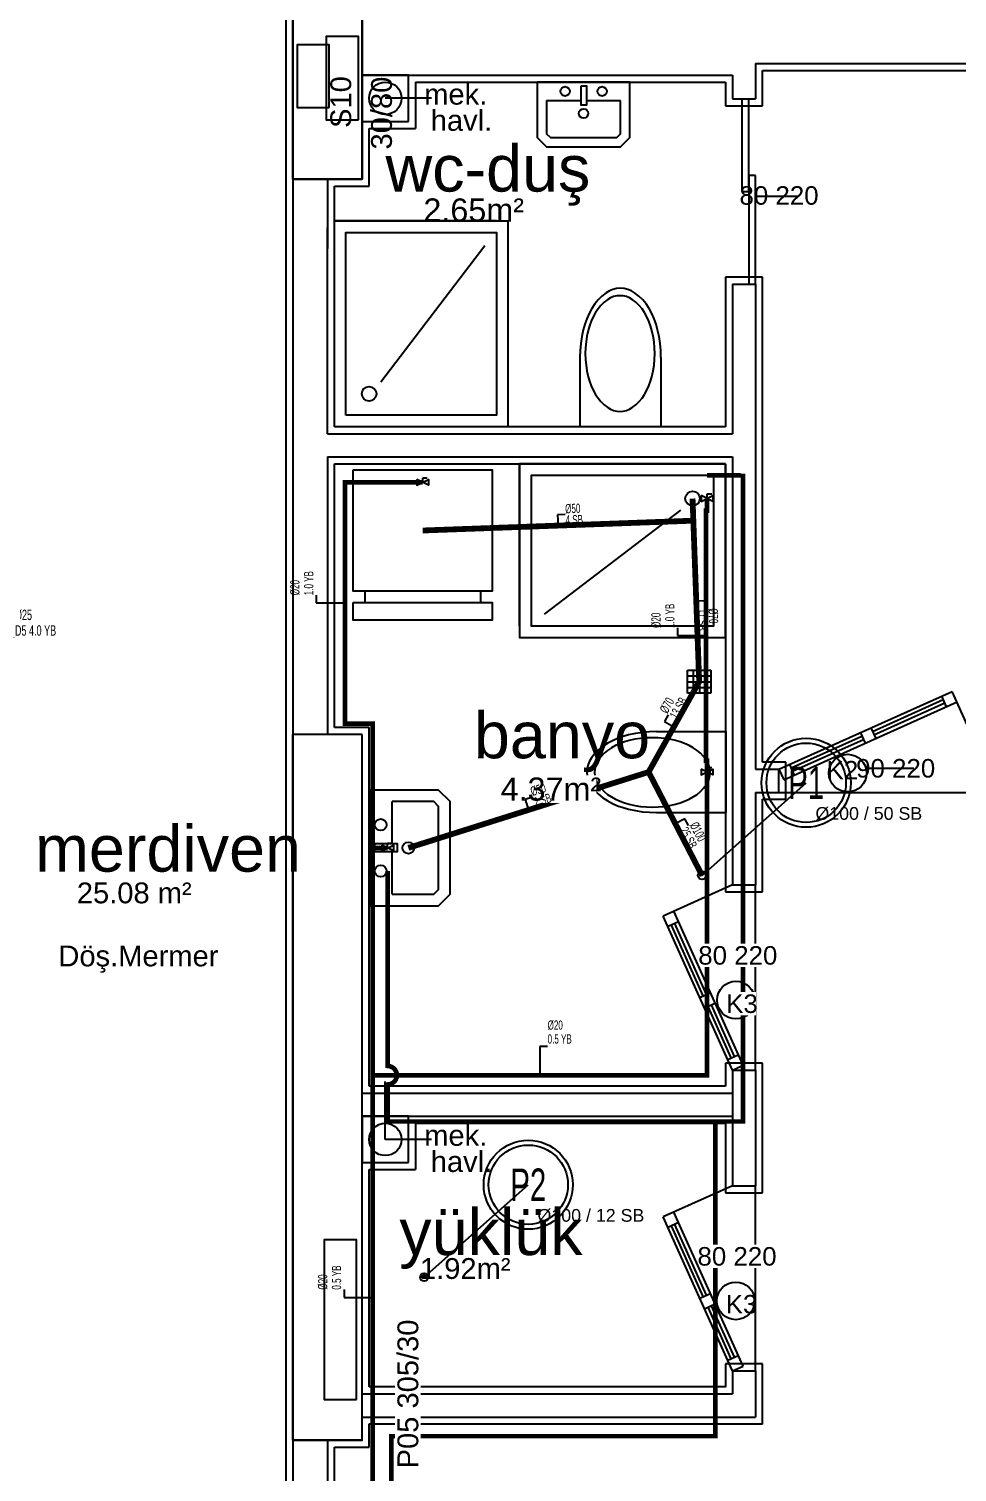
# Model space of a CAD drawing. Header units: centimetres. Extents: x -13133 to 30552, y -2 to 4552.
# Drawn here: x 11216 to 11617, y 1120 to 1744 of the extents above; entities that cross this region are included whole.
import ezdxf
from ezdxf.enums import TextEntityAlignment as Align

# ---------------------------------------------------------------- set-up
doc = ezdxf.new("R2010")
doc.units = ezdxf.units.CM
for name, pattern in [('BASMA HATTI', [31, 25, -6]), ('DASHED', [18, 12, -6]), ('PISSU HATTI', [26, 20, -6])]:
    doc.linetypes.add(name, pattern=pattern)
for name, color, linetype in [('MTY-PISSU-CAP', 211, 'CONTINUOUS'), ('MTY-PISSU-KOLON', 211, 'DASHED'), ('MTY-TEMIZSU-CAP', 101, 'CONTINUOUS'), ('MTY-VANA', 1, 'CONTINUOUS'), ('MTY-YUK-BIRIMI', 7, 'CONTINUOUS'), ('ROTAS-MIMARI', 8, 'CONTINUOUS'), ('ROTAS-MIMARI-KOLON', 8, 'CONTINUOUS'), ('ROTAS-MIMARI-YAZI', 8, 'CONTINUOUS'), ('ROTAS-PISSU-BORU-TAVANDAN', 6, 'PISSU HATTI'), ('ROTAS-PISSU-CAP', 211, 'CONTINUOUS'), ('ROTAS-PISSU-KOLONNO', 211, 'CONTINUOUS'), ('ROTAS-SICAKSU-BORU', 1, 'BASMA HATTI'), ('ROTAS-SOGUKSU-BORU', 5, 'CONTINUOUS'), ('ROTAS-TEFRIS', 15, 'CONTINUOUS')]:
    doc.layers.add(name, color=color, linetype=linetype)
doc.styles.add('ANOTATIVO', font='arial.ttf')
doc.styles.add('MTY_CAP', font='wturkce.SHX', dxfattribs={"width": 0.65, "height": 20})
doc.styles.add('MTYCAPLT', font='arial.ttf', dxfattribs={"width": 0.65, "height": 1})
doc.styles.add('ROTAS', font='arial.ttf')

# ---------------------------------------------------------------- blocks, each defined once
blk = doc.blocks.new('MTY-PIS SU CAP SB')
at = {"layer": 'MTY-PISSU-CAP'}
for p, q in [((0.83, 1.17), (0, 1.17)), ((0, 1.17), (0, 0))]:
    blk.add_line(p, q, dxfattribs=at)
at = {"layer": 'MTY-PISSU-CAP', "style": 'MTY_CAP', "width": 0.65}
blk.add_attdef('PSCP_001', (0.83, 1.29), '', height=1, dxfattribs=at)
at = {"layer": 'MTY-YUK-BIRIMI', "color": 211, "style": 'MTY_CAP', "width": 0.65}
blk.add_attdef('PS_001', (0.83, 0.07), '', height=1, dxfattribs=at)
blk = doc.blocks.new('MTY-PIS SU KOLON')
at = {"layer": 'MTY-PISSU-KOLON', "linetype": 'Continuous', "lineweight": -3}
blk.add_hatch(color=256, dxfattribs=at).paths.add_polyline_path([(-2.7, -0.1, 0.848135), (0, -0.1, -0.848135), (2.7, -0.1, 0.414214), (0, 2.6, 0.414214)])
blk.add_circle((0, 0), 3.5, dxfattribs=at)
blk = doc.blocks.new('MTY-KOLON NO PIS SU')
at = {"color": 6, "linetype": 'Continuous', "ltscale": 100}
blk.add_circle((0, 0), 27.5, dxfattribs=at)
at = {"color": 7, "linetype": 'Continuous', "ltscale": 100}
blk.add_circle((0, 0), 24.5, dxfattribs=at)
at = {"style": 'ANOTATIVO', "width": 0.65}
blk.add_attdef('K', text='', height=20, dxfattribs=at).set_placement((0, 0), align=Align.MIDDLE_CENTER)
blk = doc.blocks.new('MTY-TEMIZ SU CAP MB')
at = {"layer": 'MTY-TEMIZSU-CAP'}
for p, q in [((0.83, 3.1), (0, 3.1)), ((0, 3.1), (0, 0))]:
    blk.add_line(p, q, dxfattribs=at)
at = {"layer": 'MTY-TEMIZSU-CAP', "style": 'MTY_CAP', "width": 0.65}
for tag, p in [('SOCP_001', (0.83, 4.92)), ('SCCP_001', (0.83, 1.92))]:
    blk.add_attdef(tag, p, '', height=1, dxfattribs=at)
at = {"layer": 'MTY-YUK-BIRIMI', "color": 101, "style": 'MTY_CAP', "width": 0.65}
for tag, p in [('SO_001', (0.83, 3.42)), ('SC_001', (0.83, 0.42))]:
    blk.add_attdef(tag, p, '', height=1, dxfattribs=at)
blk = doc.blocks.new('MTY-KURESEL VANA')
at = {"layer": 'MTY-VANA'}
for p, q in [((0, 0), (0, 8)), ((0, 8), (8, 8))]:
    blk.add_line(p, q, dxfattribs=at)
blk.add_lwpolyline([(-10, 5), (-10, -5), (10, 5), (10, -5), (-10, 5)], dxfattribs=at)
at = {"layer": 'MTY-VANA', "style": 'MTYCAPLT', "width": 0.65}
blk.add_attdef('CAP', text='', height=10, dxfattribs=at).set_placement((-1.1, 0), align=Align.CENTER)

msp = doc.modelspace()

# ---------------------------------------------------------------- linework, layer by layer
at = {"layer": 'ROTAS-MIMARI'}
for p, q in [((11327.41, 1762.24), (11327.41, 1679.24)), ((11530.41, 1729.24), (11650.41, 1729.24)), ((11530.41, 1729.24), (11530.41, 1713.95)), ((11360.41, 1724.24), (11520.41, 1724.24)), ((11380.41, 1724.24), (11360.41, 1724.24)), ((11360.41, 1724.24), (11360.41, 1704.24)), ((11380.41, 1704.24), (11380.41, 1724.24)), ((11520.41, 1724.24), (11520.41, 1713.95)), ((11533.41, 1710.95), (11533.41, 1726.24)), ((11533.41, 1726.24), (11647.41, 1726.24)), ((11383.41, 1721.24), (11517.41, 1721.24)), ((11383.41, 1721.24), (11383.41, 1701.24)), ((11517.41, 1721.24), (11517.41, 1710.95)), ((11390.41, 1714.24), (11370.41, 1714.24)), ((11517.41, 1710.95), (11533.41, 1710.95)), ((11520.41, 1713.95), (11530.41, 1713.95)), ((11524.41, 1713.95), (11524.41, 1673.95)), ((11527.41, 1673.95), (11527.41, 1713.95)), ((11360.41, 1704.24), (11380.41, 1704.24)), ((11363.41, 1676.24), (11363.41, 1701.24)), ((11363.41, 1701.24), (11383.41, 1701.24)), ((11327.41, 1679.24), (11327.41, 1439.24)), ((11330.41, 1679.24), (11330.41, 1439.24)), ((11345.41, 1679.24), (11345.41, 1649.24)), ((11527.41, 1680.92), (11527.41, 1633.95)), ((11530.41, 1680.92), (11527.41, 1680.92)), ((11530.41, 1633.95), (11530.41, 1680.92)), ((11348.41, 1572.24), (11348.41, 1676.24)), ((11348.41, 1676.24), (11363.41, 1676.24)), ((11524.41, 1673.95), (11527.41, 1673.95)), ((11530.41, 1671.94), (11548.52, 1671.94)), ((11418.41, 1661.24), (11348.41, 1661.24)), ((11345.41, 1569.24), (11345.41, 1658.24)), ((11533.41, 1636.95), (11517.41, 1636.95)), ((11517.41, 1636.95), (11517.41, 1572.24)), ((11533.41, 1427.24), (11533.41, 1636.95)), ((11520.41, 1633.95), (11520.41, 1569.24)), ((11520.41, 1633.95), (11530.41, 1633.95)), ((11527.41, 1633.95), (11530.41, 1633.95)), ((11530.41, 1633.95), (11530.41, 1424.24)), ((11454.49, 1602.16), (11454.49, 1572.28)), ((11489.49, 1602.16), (11489.49, 1572.24)), ((11517.41, 1572.24), (11348.41, 1572.24)), ((11489.49, 1572.24), (11454.45, 1572.24)), ((11345.41, 1569.24), (11520.41, 1569.24)), ((11345.41, 1559.24), (11520.41, 1559.24)), ((11345.41, 1559.24), (11345.41, 1439.24)), ((11348.41, 1442.24), (11348.41, 1556.24)), ((11348.41, 1556.24), (11517.41, 1556.24)), ((11428.41, 1486.24), (11428.41, 1556.24)), ((11517.41, 1556.24), (11517.41, 1371.24)), ((11520.41, 1559.24), (11520.41, 1374.24)), ((11501.02, 1457.08), (11501.02, 1467.08)), ((11501.02, 1467.08), (11511.02, 1467.08)), ((11503.48, 1467.08), (11503.48, 1457.08)), ((11506.1, 1467.08), (11506.1, 1457.08)), ((11508.72, 1467.08), (11508.72, 1457.08)), ((11511.02, 1467.08), (11511.02, 1457.08)), ((11501.02, 1464.61), (11511.02, 1464.61)), ((11501.02, 1462.08), (11511.02, 1462.08)), ((11501.02, 1459.55), (11511.02, 1459.55)), ((11511.02, 1457.08), (11501.02, 1457.08)), ((11540.49, 1424.24), (11615.37, 1457.88)), ((11580.87, 1440.6), (11611.47, 1454.35)), ((11612.85, 1451.27), (11610.81, 1455.83)), ((11630.49, 1424.24), (11615.37, 1457.88)), ((11542.53, 1419.68), (11617.42, 1453.32)), ((11581.52, 1439.16), (11612.12, 1452.91)), ((11363.41, 1442.24), (11348.41, 1442.24)), ((11363.41, 1287.24), (11363.41, 1442.24)), ((11580.21, 1442.08), (11582.26, 1437.52)), ((11327.41, 1439.24), (11327.41, 1414.24)), ((11487.54, 1440.54), (11517.46, 1440.54)), ((11517.46, 1440.54), (11517.46, 1405.5)), ((11545.71, 1424.8), (11576.31, 1438.55)), ((11546.36, 1423.36), (11576.96, 1437.11)), ((11575.65, 1440.03), (11577.69, 1435.47)), ((11530.41, 1424.24), (11540.49, 1424.24)), ((11543.49, 1427.24), (11533.41, 1427.24)), ((11540.49, 1414.24), (11540.49, 1424.24)), ((11540.49, 1424.24), (11542.53, 1419.68)), ((11543.49, 1411.24), (11543.49, 1427.24)), ((11545.05, 1426.29), (11547.1, 1421.72)), ((11579.49, 1424.78), (11598.81, 1424.78)), ((11327.41, 1414.24), (11327.41, 1209.24)), ((11530.41, 1414.24), (11530.41, 1374.24)), ((11530.41, 1414.24), (11540.49, 1414.24)), ((11533.41, 1371.24), (11533.41, 1411.24)), ((11533.41, 1411.24), (11543.49, 1411.24)), ((11540.49, 1414.24), (11630.49, 1414.24)), ((11487.54, 1405.54), (11517.42, 1405.54)), ((11520.41, 1374.24), (11490.5, 1360.8)), ((11520.41, 1374.24), (11530.41, 1374.24)), ((11530.41, 1294.24), (11530.41, 1374.24)), ((11517.41, 1371.24), (11533.41, 1371.24)), ((11520.41, 1294.24), (11490.5, 1360.8)), ((11524.97, 1296.29), (11495.06, 1362.85)), ((11497.11, 1358.29), (11492.55, 1356.24)), ((11507.79, 1326.3), (11494.04, 1356.9)), ((11509.23, 1326.95), (11495.48, 1357.55)), ((11512.3, 1343.96), (11530.41, 1343.96)), ((11506.3, 1325.64), (11510.86, 1327.69)), ((11508.35, 1321.08), (11512.91, 1323.13)), ((11519.85, 1299.46), (11509.84, 1321.74)), ((11521.29, 1300.11), (11511.28, 1322.39)), ((11518.36, 1298.8), (11522.92, 1300.85)), ((11533.41, 1297.24), (11517.41, 1297.24)), ((11517.41, 1297.24), (11517.41, 1287.24)), ((11520.41, 1294.24), (11524.97, 1296.29)), ((11520.41, 1294.24), (11520.41, 1244.24)), ((11520.41, 1294.24), (11530.41, 1294.24)), ((11530.41, 1294.24), (11530.41, 1244.24)), ((11533.41, 1241.24), (11533.41, 1297.24)), ((11517.41, 1287.24), (11363.41, 1287.24)), ((11370.41, 1264.24), (11370.41, 1289.24)), ((11360.41, 1284.24), (11520.41, 1284.24)), ((11360.41, 1274.24), (11520.41, 1274.24)), ((11380.41, 1274.24), (11360.41, 1274.24)), ((11360.41, 1274.24), (11360.41, 1254.24)), ((11380.41, 1254.24), (11380.41, 1274.24)), ((11383.41, 1271.24), (11517.41, 1271.24)), ((11383.41, 1271.24), (11383.41, 1251.24)), ((11517.41, 1271.24), (11517.41, 1241.24)), ((11390.41, 1264.24), (11370.41, 1264.24)), ((11360.41, 1254.24), (11380.41, 1254.24)), ((11363.41, 1212.24), (11363.41, 1251.24)), ((11363.41, 1251.24), (11383.41, 1251.24)), ((11520.41, 1244.24), (11490.5, 1230.8)), ((11520.41, 1244.24), (11530.41, 1244.24)), ((11530.41, 1164.24), (11530.41, 1244.24)), ((11517.41, 1241.24), (11533.41, 1241.24)), ((11520.41, 1164.24), (11490.5, 1230.8)), ((11524.97, 1166.29), (11495.06, 1232.85)), ((11497.11, 1228.29), (11492.55, 1226.24)), ((11507.79, 1196.3), (11494.04, 1226.9)), ((11509.23, 1196.95), (11495.48, 1227.55)), ((11363.41, 1157.26), (11363.41, 1212.24)), ((11511.91, 1214.02), (11530.03, 1214.02)), ((11327.41, 1209.24), (11327.41, 1134.24)), ((11506.3, 1195.64), (11510.86, 1197.69)), ((11508.35, 1191.08), (11512.91, 1193.13)), ((11519.85, 1169.46), (11509.84, 1191.74)), ((11521.29, 1170.11), (11511.28, 1192.39)), ((11533.41, 1167.24), (11517.41, 1167.24)), ((11517.41, 1167.24), (11517.41, 1157.24)), ((11518.36, 1168.8), (11522.92, 1170.85)), ((11533.41, 1141.24), (11533.41, 1167.24)), ((11520.41, 1164.24), (11524.97, 1166.29)), ((11520.41, 1164.24), (11520.41, 1154.24)), ((11520.41, 1164.24), (11530.41, 1164.24)), ((11530.41, 1164.24), (11530.41, 1144.24)), ((11360.41, 1154.26), (11520.41, 1154.26)), ((11517.41, 1157.26), (11363.41, 1157.26)), ((11360.41, 1144.26), (11530.41, 1144.26)), ((11363.41, 1141.26), (11533.41, 1141.26)), ((11363.41, 1131.24), (11363.41, 1141.26)), ((11327.41, 1134.24), (11327.41, 1101.24)), ((11330.41, 1134.24), (11330.41, 1104.24)), ((11345.41, 1134.24), (11345.41, 1104.24)), ((11348.41, 1101.24), (11348.41, 1131.24)), ((11348.41, 1131.24), (11363.41, 1131.24))]:
    msp.add_line(p, q, dxfattribs=at)
for points in [[(11330.41, 1679.24), (11330.41, 1759.24)], [(11360.41, 1759.24), (11360.41, 1679.24)], [(11476.06, 1721.24), (11436.06, 1721.24), (11436.06, 1697.24), (11440.06, 1693.24), (11472.06, 1693.24), (11476.06, 1697.24), (11476.06, 1721.24)], [(11454.82, 1719.41), (11454.82, 1711.41), (11457.5, 1711.41), (11457.5, 1719.41), (11454.82, 1719.41)], [(11440.06, 1713.24), (11440.06, 1698.89), (11441.72, 1697.24), (11470.4, 1697.24), (11472.06, 1698.89), (11472.06, 1713.24)], [(11440.06, 1713.24), (11454.82, 1713.24)], [(11457.5, 1713.24), (11472.06, 1713.24)], [(11360.41, 1679.24), (11330.41, 1679.24)], [(11348.41, 1572.24), (11348.41, 1661.24), (11423.41, 1661.24), (11423.41, 1572.24), (11348.41, 1572.24)], [(11353.41, 1577.24), (11353.41, 1656.24), (11418.41, 1656.24), (11418.41, 1577.24), (11353.41, 1577.24)], [(11413.41, 1650.5), (11368.41, 1591.5)], [(11465.86, 1630.21), (11464.03, 1628.76), (11462.37, 1627.13), (11460.9, 1625.33), (11459.61, 1623.38)], [(11471.99, 1632.16), (11470.36, 1632.04), (11468.77, 1631.66), (11467.27, 1631.05), (11465.86, 1630.21)], [(11471.82, 1628.92), (11470.42, 1628.82), (11469.06, 1628.5), (11467.76, 1627.99), (11466.54, 1627.28)], [(11477.1, 1627.28), (11475.89, 1627.99), (11474.59, 1628.5), (11473.23, 1628.82), (11471.82, 1628.92)], [(11478.11, 1630.21), (11476.71, 1631.05), (11475.2, 1631.66), (11473.62, 1632.04), (11471.99, 1632.16)], [(11484.36, 1623.38), (11483.08, 1625.33), (11481.6, 1627.13), (11479.94, 1628.76), (11478.11, 1630.21)], [(11459.61, 1623.38), (11458.44, 1621.19), (11457.43, 1618.92), (11456.59, 1616.59), (11455.92, 1614.2)], [(11466.54, 1627.28), (11464.99, 1626.08), (11463.58, 1624.72), (11462.31, 1623.23), (11461.22, 1621.6)], [(11482.43, 1621.6), (11481.33, 1623.23), (11480.07, 1624.72), (11478.66, 1626.08), (11477.1, 1627.28)], [(11488.05, 1614.2), (11487.38, 1616.59), (11486.54, 1618.92), (11485.53, 1621.19), (11484.36, 1623.38)], [(11461.22, 1621.6), (11460.21, 1619.78), (11459.35, 1617.89), (11458.63, 1615.94), (11458.05, 1613.94)], [(11485.6, 1613.94), (11485.02, 1615.94), (11484.3, 1617.89), (11483.43, 1619.78), (11482.43, 1621.6)], [(11455.92, 1614.2), (11455.3, 1611.23), (11454.85, 1608.23), (11454.58, 1605.2), (11454.49, 1602.16)], [(11458.05, 1613.94), (11457.51, 1611.47), (11457.13, 1608.97), (11456.9, 1606.45), (11456.82, 1603.92)], [(11486.82, 1603.92), (11486.75, 1606.45), (11486.52, 1608.97), (11486.13, 1611.47), (11485.6, 1613.94)], [(11489.49, 1602.16), (11489.4, 1605.2), (11489.13, 1608.23), (11488.68, 1611.23), (11488.05, 1614.2)], [(11456.82, 1603.92), (11456.9, 1601.39), (11457.13, 1598.88), (11457.51, 1596.38), (11458.05, 1593.91)], [(11485.6, 1593.91), (11486.13, 1596.38), (11486.52, 1598.88), (11486.75, 1601.39), (11486.82, 1603.92)], [(11458.05, 1593.91), (11458.63, 1591.91), (11459.35, 1589.96), (11460.21, 1588.07), (11461.22, 1586.24)], [(11482.43, 1586.24), (11483.43, 1588.07), (11484.3, 1589.96), (11485.02, 1591.91), (11485.6, 1593.91)], [(11461.22, 1586.24), (11462.31, 1584.62), (11463.58, 1583.12), (11464.99, 1581.77), (11466.54, 1580.57)], [(11477.1, 1580.57), (11478.66, 1581.77), (11480.07, 1583.12), (11481.33, 1584.62), (11482.43, 1586.24)], [(11466.54, 1580.57), (11467.76, 1579.86), (11469.06, 1579.34), (11470.42, 1579.03), (11471.82, 1578.92)], [(11471.82, 1578.92), (11473.23, 1579.03), (11474.59, 1579.34), (11475.89, 1579.86), (11477.1, 1580.57)], [(11356.57, 1553.61), (11416.57, 1553.61), (11416.57, 1501.26), (11356.57, 1501.26), (11356.57, 1553.61)], [(11517.41, 1556.24), (11428.41, 1556.24), (11428.41, 1481.24), (11517.41, 1481.24), (11517.41, 1556.24)], [(11512.41, 1551.24), (11433.41, 1551.24), (11433.41, 1486.24), (11512.41, 1486.24), (11512.41, 1551.24)], [(11439.15, 1491.24), (11498.15, 1536.24)], [(11361.57, 1501.26), (11361.57, 1496.26)], [(11411.57, 1501.26), (11411.57, 1496.26)], [(11356.57, 1496.26), (11416.57, 1496.26), (11416.57, 1488.61), (11356.57, 1488.61), (11356.57, 1496.26)], [(11360.41, 1439.24), (11330.41, 1439.24)], [(11330.41, 1134.24), (11330.41, 1439.24)], [(11360.41, 1134.24), (11360.41, 1439.24)], [(11466.32, 1435.42), (11464.37, 1434.14), (11462.57, 1432.66), (11460.94, 1431), (11459.49, 1429.17)], [(11475.5, 1439.11), (11473.11, 1438.44), (11470.78, 1437.6), (11468.51, 1436.59), (11466.32, 1435.42)], [(11475.76, 1436.65), (11473.76, 1436.08), (11471.81, 1435.35), (11469.92, 1434.49), (11468.1, 1433.48)], [(11487.54, 1440.54), (11484.5, 1440.45), (11481.47, 1440.18), (11478.47, 1439.74), (11475.5, 1439.11)], [(11485.78, 1437.88), (11483.25, 1437.8), (11480.73, 1437.57), (11478.23, 1437.19), (11475.76, 1436.65)], [(11495.79, 1436.65), (11493.32, 1437.19), (11490.82, 1437.57), (11488.31, 1437.8), (11485.78, 1437.88)], [(11503.46, 1433.48), (11501.63, 1434.49), (11499.74, 1435.35), (11497.79, 1436.08), (11495.79, 1436.65)], [(11459.49, 1429.17), (11458.65, 1427.77), (11458.04, 1426.26), (11457.66, 1424.68), (11457.54, 1423.04)], [(11468.1, 1433.48), (11466.47, 1432.39), (11464.98, 1431.13), (11463.62, 1429.71), (11462.42, 1428.16)], [(11509.13, 1428.16), (11507.93, 1429.71), (11506.58, 1431.13), (11505.08, 1432.39), (11503.46, 1433.48)], [(11457.54, 1423.04), (11457.66, 1421.41), (11458.04, 1419.83), (11458.65, 1418.32), (11459.49, 1416.92)], [(11462.42, 1428.16), (11461.71, 1426.94), (11461.2, 1425.64), (11460.88, 1424.28), (11460.78, 1422.88)], [(11460.78, 1422.88), (11460.88, 1421.48), (11461.2, 1420.11), (11461.71, 1418.81), (11462.42, 1417.6)], [(11510.78, 1422.88), (11510.67, 1424.28), (11510.36, 1425.64), (11509.84, 1426.94), (11509.13, 1428.16)], [(11509.13, 1417.6), (11509.84, 1418.81), (11510.36, 1420.11), (11510.67, 1421.48), (11510.78, 1422.88)], [(11459.49, 1416.92), (11460.94, 1415.09), (11462.57, 1413.43), (11464.37, 1411.95), (11466.32, 1410.67)], [(11462.42, 1417.6), (11463.62, 1416.04), (11464.98, 1414.63), (11466.47, 1413.37), (11468.1, 1412.27)], [(11503.46, 1412.27), (11505.08, 1413.37), (11506.58, 1414.63), (11507.93, 1416.04), (11509.13, 1417.6)], [(11363.41, 1415.25), (11363.41, 1365.25), (11393.41, 1365.25), (11398.41, 1370.25), (11398.41, 1410.25), (11393.41, 1415.25), (11363.41, 1415.25)], [(11373.41, 1370.25), (11391.34, 1370.25), (11393.41, 1372.32), (11393.41, 1408.18), (11391.34, 1410.25), (11373.41, 1410.25)], [(11373.41, 1392.05), (11373.41, 1410.25)], [(11466.32, 1410.67), (11468.51, 1409.5), (11470.78, 1408.49), (11473.11, 1407.65), (11475.5, 1406.98)], [(11468.1, 1412.27), (11469.92, 1411.27), (11471.81, 1410.4), (11473.76, 1409.68), (11475.76, 1409.1)], [(11495.79, 1409.1), (11497.79, 1409.68), (11499.74, 1410.4), (11501.63, 1411.27), (11503.46, 1412.27)], [(11475.5, 1406.98), (11478.47, 1406.35), (11481.47, 1405.9), (11484.5, 1405.63), (11487.54, 1405.54)], [(11475.76, 1409.1), (11478.23, 1408.57), (11480.73, 1408.19), (11483.25, 1407.95), (11485.78, 1407.88)], [(11485.78, 1407.88), (11488.31, 1407.95), (11490.82, 1408.19), (11493.32, 1408.57), (11495.79, 1409.1)], [(11365.69, 1388.7), (11375.69, 1388.7), (11375.69, 1392.05), (11365.69, 1392.05), (11365.69, 1388.7)], [(11373.41, 1370.25), (11373.41, 1388.7)], [(11360.41, 1134.24), (11330.41, 1134.24)]]:
    msp.add_lwpolyline(points, dxfattribs=at)
for centre, radius in [((11370.41, 1714.24), 7), ((11448.06, 1717.24), 2.02), ((11464.06, 1717.24), 2.02), ((11456.06, 1707.67), 2.02), ((11363.41, 1586.5), 3.16), ((11503.15, 1541.24), 3.16), ((11570.18, 1422.56), 8.14), ((11368.41, 1400.25), 2.52), ((11380.37, 1390.25), 2.52), ((11368.41, 1380.25), 2.52), ((11521.91, 1324.47), 8.14), ((11370.41, 1264.24), 7), ((11521.8, 1194.48), 8.14)]:
    msp.add_circle(centre, radius, dxfattribs=at)
at = {"layer": 'ROTAS-MIMARI-KOLON'}
for points in [[(11360.41, 1759.24), (11330.41, 1759.24), (11330.41, 1679.24), (11360.41, 1679.24), (11360.41, 1759.24)], [(11358.89, 1704.86), (11358.89, 1740.98), (11344.92, 1740.98), (11344.92, 1704.86), (11358.89, 1704.86)], [(11346.23, 1710.27), (11346.23, 1737.3), (11332.27, 1737.3), (11332.27, 1710.27), (11346.23, 1710.27)], [(11360.41, 1439.24), (11330.41, 1439.24), (11330.41, 1134.24), (11360.41, 1134.24), (11360.41, 1439.24)], [(11357.9, 1151.91), (11357.9, 1220.88), (11343.93, 1220.88), (11343.93, 1151.91), (11357.9, 1151.91)]]:
    msp.add_lwpolyline(points, dxfattribs=at)
at = {"layer": 'ROTAS-PISSU-BORU-TAVANDAN', "const_width": 2.5}
for points in [[(11503.15, 1541.24), (11503.49, 1531.67)], [(11386.57, 1527.43), (11503.49, 1531.67)], [(11503.49, 1531.67), (11506.02, 1462.08)], [(11506.02, 1462.08), (11484.16, 1423.04)], [(11380.37, 1390.25), (11484.16, 1423.04)], [(11484.16, 1423.04), (11507.24, 1378.39)]]:
    msp.add_lwpolyline(points, dxfattribs=at)
at = {"layer": 'ROTAS-PISSU-KOLONNO'}
for p, q in [((11507.24, 1378.39), (11552.24, 1418.39)), ((11387.18, 1204.68), (11432.18, 1244.68))]:
    msp.add_line(p, q, dxfattribs=at)
at = {"layer": 'ROTAS-SICAKSU-BORU', "const_width": 2}
for points in [[(11509.41, 1551.24), (11525, 1551.24), (11525, 1552), (11525, 1272), (11513, 1272)], [(11371.41, 1380.25), (11371.41, 1296), (11372.45, 1295.86), (11373.41, 1295.46), (11374.24, 1294.83), (11374.88, 1294), (11375.28, 1293.03), (11375.41, 1292), (11375.28, 1290.96), (11374.88, 1290), (11374.24, 1289.17), (11373.41, 1288.53), (11372.45, 1288.13), (11371.41, 1288), (11371.41, 1272), (11513, 1272), (11513, 1136), (11373, 1136), (11373, 952), (11281, 952), (11281, 716)]]:
    msp.add_lwpolyline(points, dxfattribs=at)
at = {"layer": 'ROTAS-SOGUKSU-BORU', "const_width": 2}
for points in [[(11386.57, 1548.24), (11353, 1548.24), (11353, 1444), (11365, 1444), (11365, 1392)], [(11509.41, 1541.24), (11509.41, 1536), (11509, 1536), (11509, 1428), (11509.41, 1428), (11509.41, 1423.04)], [(11509.41, 1423.04), (11509.41, 1292), (11365, 1292)], [(11371.41, 1390.25), (11365, 1390.25), (11365, 1392), (11365, 1000)]]:
    msp.add_lwpolyline(points, dxfattribs=at)

# ---------------------------------------------------------------- block references
at = {"layer": 'ROTAS-PISSU-KOLONNO'}
ref = msp.add_blockref('MTY-KOLON NO PIS SU', (11552.24, 1418.39), dxfattribs=dict(at, xscale=0.7, yscale=0.7))
ref.add_attrib('K', 'P1', dxfattribs={"height": 14, "style": 'ANOTATIVO', "width": 0.65}).set_placement((11552.24, 1418.39), align=Align.MIDDLE_CENTER)
ref = msp.add_blockref('MTY-KOLON NO PIS SU', (11432.18, 1244.68), dxfattribs=dict(at, xscale=0.7, yscale=0.7))
ref.add_attrib('K', 'P2', dxfattribs={"height": 14, "style": 'ANOTATIVO', "width": 0.65}).set_placement((11432.18, 1244.68), align=Align.MIDDLE_CENTER)
at = {"layer": 'ROTAS-TEFRIS'}
for name, p, xscale, yscale in [('MTY-KURESEL VANA', (11386.57, 1548.24), 0.25, 0.25), ('MTY-KURESEL VANA', (11509.41, 1541.24), 0.25, 0.25), ('MTY-KURESEL VANA', (11509.41, 1423.04), 0.25, 0.25), ('MTY-KURESEL VANA', (11371.41, 1390.25), 0.25, 0.25), ('MTY-PIS SU KOLON', (11507.24, 1378.39), 0.5, 0.5), ('MTY-PIS SU KOLON', (11387.18, 1204.68), 0.5, 0.5)]:
    msp.add_blockref(name, p, dxfattribs=dict(at, xscale=xscale, yscale=yscale))
ref = msp.add_blockref('MTY-PIS SU CAP SB', (11445.03, 1529.55), dxfattribs=dict(at, xscale=4, yscale=4, rotation=2.076658288006936))
ref.add_attrib('PSCP_001', 'Ø50', (11448.18, 1534.83), dxfattribs={"height": 4, "rotation": 2.07666, "style": 'MTY_CAP', "width": 0.65})
ref.add_attrib('PS_001', '4 SB', (11448.35, 1529.94), dxfattribs={"color": 211, "height": 4, "rotation": 2.07666, "style": 'MTY_CAP', "width": 0.65})
ref = msp.add_blockref('MTY-TEMIZ SU CAP MB', (11353, 1496.12), dxfattribs=dict(at, xscale=4, yscale=4, rotation=90))
ref.add_attrib('SO_001', '1.0 YB', (11339.33, 1499.45), dxfattribs={"color": 101, "height": 4, "rotation": 90, "style": 'MTY_CAP', "width": 0.65})
ref.add_attrib('SOCP_001', 'Ø20', (11333.33, 1499.45), dxfattribs={"height": 4, "rotation": 90, "style": 'MTY_CAP', "width": 0.65})
ref = msp.add_blockref('MTY-TEMIZ SU CAP MB', (11206.65, 1466.59), dxfattribs=dict(at, xscale=4.5, yscale=4.5))
ref.add_attrib('SO_001', 'D5 4.0 YB', (11210.4, 1481.97), dxfattribs={"color": 101, "height": 4.5, "style": 'MTY_CAP', "width": 0.65})
ref.add_attrib('SOCP_001', 'Ø25', (11210.4, 1488.72), dxfattribs={"height": 4.5, "style": 'MTY_CAP', "width": 0.65})
ref = msp.add_blockref('MTY-TEMIZ SU CAP MB', (11509, 1482), dxfattribs=dict(at, xscale=4, yscale=4, rotation=90))
ref.add_attrib('SO_001', '1.0 YB', (11495.33, 1485.33), dxfattribs={"color": 101, "height": 4, "rotation": 90, "style": 'MTY_CAP', "width": 0.65})
ref.add_attrib('SOCP_001', 'Ø20', (11489.33, 1485.33), dxfattribs={"height": 4, "rotation": 90, "style": 'MTY_CAP', "width": 0.65})
ref = msp.add_blockref('MTY-PIS SU CAP SB', (11504.76, 1496.88), dxfattribs=dict(at, xscale=4, yscale=4, rotation=-87.9233417119844))
ref.add_attrib('PSCP_001', 'Ø70', (11510.03, 1493.73), dxfattribs={"height": 4, "rotation": 272.07666, "style": 'MTY_CAP', "width": 0.65})
ref.add_attrib('PS_001', '11 SB', (11505.14, 1493.55), dxfattribs={"color": 211, "height": 4, "rotation": 272.07666, "style": 'MTY_CAP', "width": 0.65})
ref = msp.add_blockref('MTY-PIS SU CAP SB', (11495.09, 1442.56), dxfattribs=dict(at, xscale=4, yscale=4, rotation=60.74992611833376))
ref.add_attrib('PSCP_001', 'Ø70', (11492.21, 1447.99), dxfattribs={"height": 4, "rotation": 60.74993, "style": 'MTY_CAP', "width": 0.65})
ref.add_attrib('PS_001', '13 SB', (11496.49, 1445.6), dxfattribs={"color": 211, "height": 4, "rotation": 60.74993, "style": 'MTY_CAP', "width": 0.65})
ref = msp.add_blockref('MTY-PIS SU CAP SB', (11495.7, 1400.72), dxfattribs=dict(at, xscale=4, yscale=4, rotation=-62.65948099577166))
ref.add_attrib('PSCP_001', 'Ø100', (11501.81, 1400.13), dxfattribs={"height": 4, "rotation": 297.34052, "style": 'MTY_CAP', "width": 0.65})
ref.add_attrib('PS_001', '25 SB', (11497.46, 1397.88), dxfattribs={"color": 211, "height": 4, "rotation": 297.34052, "style": 'MTY_CAP', "width": 0.65})
ref = msp.add_blockref('MTY-TEMIZ SU CAP MB', (11437.21, 1292), dxfattribs=dict(at, xscale=4, yscale=4))
ref.add_attrib('SO_001', '0.5 YB', (11440.54, 1305.67), dxfattribs={"color": 101, "height": 4, "style": 'MTY_CAP', "width": 0.65})
ref.add_attrib('SOCP_001', 'Ø20', (11440.54, 1311.67), dxfattribs={"height": 4, "style": 'MTY_CAP', "width": 0.65})
ref = msp.add_blockref('MTY-TEMIZ SU CAP MB', (11365, 1196), dxfattribs=dict(at, xscale=4, yscale=4, rotation=90))
ref.add_attrib('SO_001', '0.5 YB', (11351.33, 1199.33), dxfattribs={"color": 101, "height": 4, "rotation": 90, "style": 'MTY_CAP', "width": 0.65})
ref.add_attrib('SOCP_001', 'Ø20', (11345.33, 1199.33), dxfattribs={"height": 4, "rotation": 90, "style": 'MTY_CAP', "width": 0.65})

# ---------------------------------------------------------------- texts
at = {"layer": 'ROTAS-MIMARI-YAZI', "style": 'ROTAS'}
for s, p in [('S10', (11351.17, 1712.6)), ('30/80', (11368.77, 1707.84))]:
    msp.add_text(s, height=9, rotation=90, dxfattribs=at).set_placement(p, align=Align.MIDDLE_CENTER)
for s, height, p in [('mek.', 9, (11400.84, 1715.99)), ('havl.', 9, (11403.32, 1704.68)), ('wc-duş', 20, (11414.74, 1683.92)), ('80 220', 8, (11540.51, 1672.23)), ('2.65m²', 10, (11408.6, 1665.95)), ('90 220', 8, (11590.9, 1424.66)), ('K2', 8, (11567.91, 1423.83)), ('merdiven', 20, (11276.54, 1389.98)), ('25.08 m²', 9, (11261.95, 1370.8)), ('Döş.Mermer', 9, (11263.75, 1343.56)), ('mek.', 9, (11400.84, 1265.99)), ('havl.', 9, (11403.32, 1254.68)), ('yüklük', 20, (11416.06, 1224.28)), ('1.92m²', 9, (11404.96, 1208.46)), ('K3', 8, (11524.32, 1193.03))]:
    msp.add_text(s, height=height, dxfattribs=at).set_placement(p, align=Align.MIDDLE_CENTER)
at = {"layer": 'ROTAS-PISSU-CAP', "style": 'ROTAS'}
for s, p in [('Ø100 / 50 SB', (11556.24, 1402.39)), ('Ø100 / 12 SB', (11436.18, 1228.68))]:
    msp.add_text(s, height=5.5, dxfattribs=at).set_placement(p)

# ---------------------------------------------------------------- next in the draw order: wipeouts: each hides what was drawn before it
for points in [[(11461.56, 1409.67), (11422.36, 1409.67), (11422.36, 1421.67), (11461.56, 1421.67)], [(11538.58, 1338.8), (11506.82, 1338.8), (11506.82, 1348.8), (11538.58, 1348.8)], [(11530.49, 1317.92), (11518.57, 1317.92), (11518.57, 1327.92), (11530.49, 1327.92)], [(11538.24, 1208.72), (11506.48, 1208.72), (11506.48, 1218.72), (11538.24, 1218.72)], [(11385.66, 1183.14), (11385.66, 1125.34), (11374.66, 1125.34), (11374.66, 1183.14)]]:
    msp.add_wipeout(points)

# ---------------------------------------------------------------- next in the draw order: block references
at = {"layer": 'ROTAS-TEFRIS'}
ref = msp.add_blockref('MTY-PIS SU CAP SB', (11432.26, 1406.65), dxfattribs=dict(at, xscale=4, yscale=4, rotation=17.535441718658454))
ref.add_attrib('PSCP_001', 'Ø50', (11433.89, 1412.57), dxfattribs={"height": 4, "rotation": 17.53544, "style": 'MTY_CAP', "width": 0.65})
ref.add_attrib('PS_001', '2 SB', (11435.36, 1407.9), dxfattribs={"color": 211, "height": 4, "rotation": 17.53544, "style": 'MTY_CAP', "width": 0.65})

# ---------------------------------------------------------------- next in the draw order: texts
at = {"layer": 'ROTAS-MIMARI-YAZI', "style": 'ROTAS'}
for s, height, p in [('banyo', 20, (11446.75, 1438.99)), ('4.37m²', 10, (11441.96, 1415.67)), ('80 220', 8, (11522.7, 1343.8)), ('K3', 8, (11524.53, 1322.92)), ('80 220', 8, (11522.36, 1213.72))]:
    msp.add_text(s, height=height, dxfattribs=at).set_placement(p, align=Align.MIDDLE_CENTER)
msp.add_text('P05 305/30', height=9, rotation=90, dxfattribs=at).set_placement((11380.16, 1154.24), align=Align.MIDDLE_CENTER)

doc.saveas('drawing.dxf')
